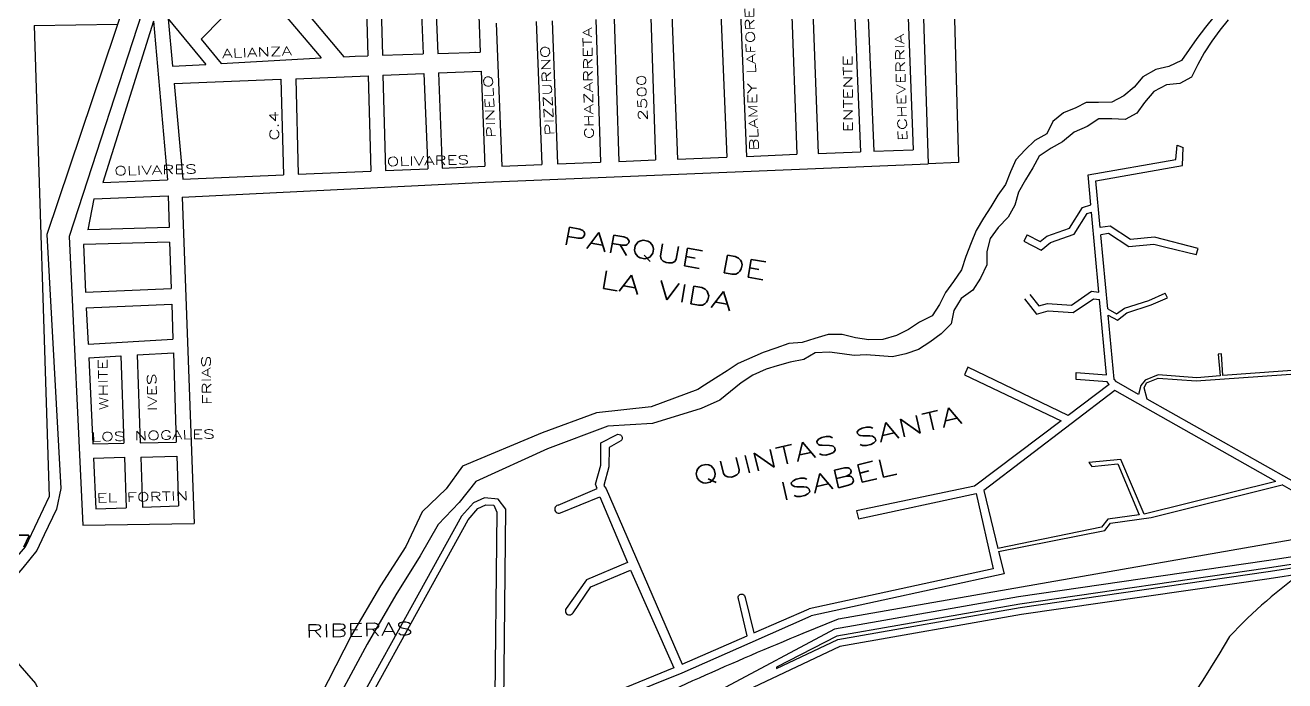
# Model space of a CAD drawing. Header units: millimetres. Extents: x 4374322 to 4409026, y 6503580 to 6534206.
# Drawn here: x 4382959 to 4384363, y 6520856 to 6521586 of the extents above; entities that cross this region are included whole.
import ezdxf

# ---------------------------------------------------------------- set-up
doc = ezdxf.new("R2010")
doc.units = ezdxf.units.MM
for name, color, linetype in [('CANAL', 252, 'Continuous'), ('FERROCARRIL', 252, 'VÍAS'), ('LINEA CALLE', 252, 'Continuous'), ('NOMBRE BARRIO', 8, 'Continuous'), ('NOMBRE CALLE', 252, 'Continuous')]:
    doc.layers.add(name, color=color, linetype=linetype)
doc.styles.add('ROMANS', font='romans')
doc.styles.add('S1', font='ROMANS')
doc.linetypes.add('VÍAS', pattern='A,3.81,[130,ltypeshp.shx,S=6.35,R=0,X=0,Y=0],3.81', length=7.62)

msp = doc.modelspace()

# ---------------------------------------------------------------- linework, layer by layer
at = {"layer": 'CANAL', "transparency": 33554687}
for p, q in [((4384283.7, 6521595.4), (4384274.4, 6521583.8)), ((4384299.6, 6521591.9), (4384290.4, 6521580.4)), ((4382968.6, 6521585.6), (4382985.4, 6521060.7)), ((4384274.4, 6521583.8), (4384264.8, 6521571.2)), ((4384290.4, 6521580.4), (4384281.2, 6521568.3)), ((4384256.1, 6521559.1), (4384247.4, 6521546.5)), ((4384264.8, 6521571.2), (4384256.1, 6521559.1)), ((4384281.2, 6521568.3), (4384273, 6521555.2)), ((4384247.4, 6521546.5), (4384233.4, 6521539.9)), ((4384273, 6521555.2), (4384265.9, 6521542.2)), ((4384218.8, 6521536.7), (4384204.4, 6521528.5)), ((4384233.4, 6521539.9), (4384218.8, 6521536.7)), ((4384265.9, 6521542.2), (4384258.8, 6521528.1)), ((4384194.7, 6521516.9), (4384183.3, 6521507.3)), ((4384204.4, 6521528.5), (4384194.7, 6521516.9)), ((4384230.7, 6521519.4), (4384216.7, 6521512.2)), ((4384245.9, 6521521), (4384230.7, 6521519.4)), ((4384258.8, 6521528.1), (4384245.9, 6521521)), ((4384183.3, 6521507.3), (4384169.9, 6521500.1)), ((4384216.7, 6521512.2), (4384206.5, 6521500)), ((4384115.9, 6521488.3), (4384104.1, 6521478.6)), ((4384129.9, 6521493.9), (4384115.9, 6521488.3)), ((4384141.2, 6521499.9), (4384129.9, 6521493.9)), ((4384155.1, 6521500), (4384141.2, 6521499.9)), ((4384169.9, 6521500.1), (4384155.1, 6521500)), ((4384197.8, 6521488), (4384184.9, 6521480.8)), ((4384206.5, 6521500), (4384197.8, 6521488)), ((4384104.1, 6521478.6), (4384097.5, 6521465.1)), ((4384155.3, 6521481.7), (4384142.4, 6521473)), ((4384170.1, 6521481.8), (4384155.3, 6521481.7)), ((4384184.9, 6521480.8), (4384170.1, 6521481.8)), ((4384097.5, 6521465.1), (4384084, 6521457.5)), ((4384127.9, 6521466.8), (4384115.1, 6521456.1)), ((4384142.4, 6521473), (4384127.9, 6521466.8)), ((4384073.2, 6521447.3), (4384063, 6521436.2)), ((4384084, 6521457.5), (4384073.2, 6521447.3)), ((4384102.2, 6521449), (4384088.8, 6521440.3)), ((4384115.1, 6521456.1), (4384102.2, 6521449)), ((4384063, 6521436.2), (4384056.9, 6521422.7)), ((4384088.8, 6521440.3), (4384081.7, 6521427.3)), ((4384056.9, 6521422.7), (4384051.3, 6521408.7)), ((4384081.7, 6521427.3), (4384073.5, 6521413.7)), ((4384051.3, 6521408.7), (4384042.7, 6521396.7)), ((4384073.5, 6521413.7), (4384065.9, 6521400.1)), ((4384042.7, 6521396.7), (4384035, 6521383.6)), ((4384065.9, 6521400.1), (4384061.9, 6521385.7)), ((4384035, 6521383.6), (4384026.9, 6521371.1)), ((4384061.9, 6521385.7), (4384054.3, 6521372.2)), ((4384026.9, 6521371.1), (4384018.8, 6521357.5)), ((4384054.3, 6521372.2), (4384043.1, 6521360.5)), ((4384018.8, 6521357.5), (4384013.2, 6521343.5)), ((4384034.4, 6521348.4), (4384030.4, 6521334)), ((4384043.1, 6521360.5), (4384034.4, 6521348.4)), ((4384013.2, 6521343.5), (4384007.2, 6521328.5)), ((4384030.4, 6521334), (4384030.5, 6521319.2)), ((4384007.2, 6521328.5), (4384002.2, 6521313.5)), ((4384030.5, 6521319.2), (4384023.4, 6521304.1)), ((4384002.2, 6521313.5), (4383993.5, 6521300.4)), ((4383993.5, 6521300.4), (4383984.4, 6521288.3)), ((4384014.8, 6521291), (4384001.9, 6521281.4)), ((4384023.4, 6521304.1), (4384014.8, 6521291)), ((4383984.4, 6521288.3), (4383977.8, 6521274.8)), ((4384001.9, 6521281.4), (4383993.8, 6521268.3)), ((4383977.8, 6521274.8), (4383969.6, 6521262.2)), ((4383993.8, 6521268.3), (4383990.8, 6521253.4)), ((4383955.6, 6521255.1), (4383943.2, 6521246.9)), ((4383969.6, 6521262.2), (4383955.6, 6521255.1)), ((4383990.8, 6521253.4), (4383979.6, 6521242.2)), ((4383838.8, 6521237.2), (4383824.7, 6521232.5)), ((4383853.9, 6521241.3), (4383838.8, 6521237.2)), ((4383869.2, 6521241.4), (4383853.9, 6521241.3)), ((4383884.1, 6521237.9), (4383869.2, 6521241.4)), ((4383898.9, 6521235.5), (4383884.1, 6521237.9)), ((4383914.7, 6521236.1), (4383898.9, 6521235.5)), ((4383929.8, 6521240.3), (4383914.7, 6521236.1)), ((4383943.2, 6521246.9), (4383929.8, 6521240.3)), ((4383979.6, 6521242.2), (4383967.2, 6521233.1)), ((4383781.4, 6521221.6), (4383753.4, 6521209.3)), ((4383795.5, 6521226.3), (4383781.4, 6521221.6)), ((4383810, 6521231.4), (4383795.5, 6521226.3)), ((4383824.7, 6521232.5), (4383810, 6521231.4)), ((4383839.4, 6521220.9), (4383826.5, 6521213.7)), ((4383855.2, 6521221.9), (4383839.4, 6521220.9)), ((4383869.3, 6521219.9), (4383855.2, 6521221.9)), ((4383954.3, 6521224.9), (4383940.2, 6521219.8)), ((4383967.2, 6521233.1), (4383954.3, 6521224.9)), ((4383753.4, 6521209.3), (4383741, 6521201.2)), ((4383811.3, 6521210.6), (4383796.8, 6521206.4)), ((4383826.5, 6521213.7), (4383811.3, 6521210.6)), ((4383882.6, 6521218.2), (4383869.3, 6521219.9)), ((4383896, 6521219), (4383882.6, 6521218.2)), ((4383910.8, 6521217.6), (4383896, 6521219)), ((4383925.6, 6521216.6), (4383910.8, 6521217.6)), ((4383940.2, 6521219.8), (4383925.6, 6521216.6)), ((4383728.1, 6521193), (4383715.7, 6521184.9)), ((4383741, 6521201.2), (4383728.1, 6521193)), ((4383769.7, 6521196.2), (4383756.8, 6521187.5)), ((4383784.7, 6521202.7), (4383769.7, 6521196.2)), ((4383796.8, 6521206.4), (4383784.7, 6521202.7)), ((4383715.7, 6521184.9), (4383708.6, 6521180.2)), ((4383756.8, 6521187.5), (4383733.1, 6521168.2)), ((4383733.1, 6521168.2), (4383712, 6521159.1))]:
    msp.add_line(p, q, dxfattribs=at)
msp.add_lwpolyline([(4382977.9, 6522574.5), (4383183.8, 6521999.5, -0.167912), (4383210.3, 6521869, -0.152326), (4383167.6, 6521752.1), (4383071.2, 6521615.8), (4382982.9, 6521352.8), (4382998.3, 6521069.8), (4382993.4, 6521046.9), (4382979.8, 6521018.3)], format="xyb", dxfattribs=at)
for points in [[(4383708.6, 6521180.2), (4383656.6, 6521160.8), (4383595.4, 6521154.1), (4383534.8, 6521131.9), (4383446, 6521094.8), (4383428.1, 6521069.7), (4383401.1, 6521044), (4383382.8, 6521005.4), (4383354.9, 6520961.7), (4383322.3, 6520906.7), (4383278.9, 6520821.4), (4383211.4, 6520734.4), (4383200, 6520651.1)], [(4383712, 6521159.1), (4383658, 6521142.5), (4383608, 6521139.4), (4383541, 6521114), (4383460.9, 6521077.6), (4383442.5, 6521054.5), (4383419.1, 6521029.8), (4383399.1, 6520994.9), (4383371.9, 6520951.7), (4383339.9, 6520896.5), (4383293.3, 6520810.6), (4383233.4, 6520730.3), (4383226.8, 6520664)], [(4382972.7, 6521033.8), (4382985.4, 6521060.7)], [(4382934.7, 6520976.7), (4382959.1, 6521005.1), (4382972.7, 6521033.8)], [(4382979.8, 6521018.3), (4382971.6, 6521000.9), (4382956, 6520981.6), (4382936.7, 6520959.1), (4382929.2, 6520945), (4382925.2, 6520927), (4382929, 6520900.9), (4382942.5, 6520884.5), (4382970.1, 6520852.6), (4382983, 6520825.4), (4382987.1, 6520797.3), (4382987.8, 6520753.8), (4382986.8, 6520735.5), (4382980.9, 6520700.3), (4382973.5, 6520677.4), (4382966.2, 6520662), (4382952.5, 6520641.7), (4382943.8, 6520625.3), (4382935.2, 6520603.1), (4382930.2, 6520580.8), (4382915.6, 6520552)]]:
    msp.add_lwpolyline(points, dxfattribs=at)
at = {"layer": 'FERROCARRIL', "ltscale": 0.3, "transparency": 33554687}
for points in [[(4378346.5, 6520095), (4381002.5, 6520286.7), (4382612.5, 6520402.9, 0.074404), (4382938.9, 6520502.9), (4383335.4, 6520688, -0.013028), (4383596.1, 6520806, -0.015864), (4383825.9, 6520908.7), (4383865.3, 6520924.7), (4384438.8, 6521025.2), (4386238.2, 6521340.6)], [(4384487, 6521033.6, 0.108536), (4384301.2, 6520905.1, -0.019282), (4384198.9, 6520748.9)]]:
    msp.add_lwpolyline(points, format="xyb", dxfattribs=at)
at = {"layer": 'LINEA CALLE', "transparency": 33554687}
for p, q in [((4383676.5, 6521671.5), (4383685.7, 6521436.9)), ((4383730.8, 6521673.1), (4383740.9, 6521439.1)), ((4383752.6, 6521673.8), (4383762.8, 6521439.9)), ((4383810.6, 6521675.5), (4383818.8, 6521442.2)), ((4383957, 6521678.6), (4383965.3, 6521431.5)), ((4383337.8, 6521658), (4383340.5, 6521552)), ((4383354.1, 6521662), (4383356.9, 6521552.5)), ((4383398, 6521663.3), (4383402.3, 6521554)), ((4383414.3, 6521663.8), (4383418.6, 6521554.5)), ((4383461.5, 6521665.2), (4383465.9, 6521556)), ((4383217, 6521634), (4383154.9, 6521570.3)), ((4383217, 6521634), (4383288.7, 6521549.5)), ((4383093.7, 6521614.6), (4383007.8, 6521350.5)), ((4383836.7, 6521601.3), (4383842.4, 6521443.1)), ((4383883.2, 6521602.6), (4383889.9, 6521445)), ((4383898, 6521603.1), (4383904.7, 6521445.6)), ((4383942.4, 6521604.4), (4383948.5, 6521447.3)), ((4383994, 6521605.6), (4383998.9, 6521432.9)), ((4383101.8, 6521590.5), (4383045.1, 6521410.8)), ((4383101.8, 6521590.5), (4383117.4, 6521413.9)), ((4383118.2, 6521593.1), (4383123, 6521540.4)), ((4383118.2, 6521593.1), (4383160.2, 6521542.4)), ((4383274.4, 6521597.7), (4383314, 6521550.8)), ((4383483.7, 6521588.4), (4383490.1, 6521429.1)), ((4383528.1, 6521590), (4383534.4, 6521430.8)), ((4383545.9, 6521590.7), (4383552.2, 6521431.5)), ((4383594.7, 6521592.4), (4383599.8, 6521433.4)), ((4383615, 6521593.2), (4383620.2, 6521434.3)), ((4383655.9, 6521594.7), (4383661.3, 6521435.9)), ((4383154.9, 6521570.3), (4383177.2, 6521543.4)), ((4383177.2, 6521543.4), (4383288.7, 6521549.5)), ((4383314, 6521550.8), (4383326.6, 6521551.5)), ((4383326.6, 6521551.5), (4383340.5, 6521552)), ((4383356.9, 6521552.5), (4383402.3, 6521554)), ((4383418.6, 6521554.5), (4383465.9, 6521556)), ((4383459.7, 6521555.8), (4383460.8, 6521555.8)), ((4383123, 6521540.4), (4383160.2, 6521542.4)), ((4383357.5, 6521530.3), (4383403.2, 6521532.1)), ((4383357.5, 6521530.3), (4383360.2, 6521424.2)), ((4383403.2, 6521532.1), (4383407.4, 6521426.1)), ((4383419.4, 6521532.8), (4383466.8, 6521534.7)), ((4383419.4, 6521532.8), (4383423.6, 6521426.8)), ((4383466.8, 6521534.7), (4383471.1, 6521428.8)), ((4383124.8, 6521521.1), (4383243.8, 6521525.8)), ((4383124.8, 6521521.1), (4383134.4, 6521414.6)), ((4383243.8, 6521525.8), (4383246.5, 6521419.3)), ((4383260.2, 6521526.4), (4383341.1, 6521529.7)), ((4383260.2, 6521526.4), (4383263, 6521420)), ((4383341.1, 6521529.7), (4383343.8, 6521423.5)), ((4383904.7, 6521445.6), (4383948.5, 6521447.3)), ((4383471.8, 6521411), (4383965.3, 6521431.5)), ((4383552.2, 6521431.5), (4383599.8, 6521433.4)), ((4383620.2, 6521434.3), (4383661.3, 6521435.9)), ((4383685.7, 6521436.9), (4383740.9, 6521439.1)), ((4383762.8, 6521439.9), (4383818.8, 6521442.2)), ((4383842.4, 6521443.1), (4383889.9, 6521445)), ((4383844.2, 6521443.2), (4383844.2, 6521443.2)), ((4383998.9, 6521432.9), (4383965.3, 6521431.5)), ((4383134.4, 6521414.6), (4383246.5, 6521419.3)), ((4383263, 6521420), (4383343.8, 6521423.5)), ((4383360.2, 6521424.2), (4383407.4, 6521426.1)), ((4383423.6, 6521426.8), (4383471.1, 6521428.8)), ((4383490.1, 6521429.1), (4383534.4, 6521430.8)), ((4383045.1, 6521410.8), (4383117.4, 6521413.9)), ((4383133.7, 6521394.4), (4383471.8, 6521411)), ((4383035.2, 6521392.6), (4383028.5, 6521358.1)), ((4383035.2, 6521392.6), (4383118, 6521396.1)), ((4383118, 6521396.1), (4383119.2, 6521360.7)), ((4383133.7, 6521394.4), (4383146.9, 6521030.9)), ((4383007.8, 6521350.5), (4383023.1, 6521029)), ((4383119.2, 6521360.7), (4383028.5, 6521358.1)), ((4383119.7, 6521344.4), (4383023.5, 6521341.7)), ((4383023.5, 6521341.7), (4383026, 6521288.6)), ((4383119.7, 6521344.4), (4383121.4, 6521292.7)), ((4383026, 6521288.6), (4383121.4, 6521292.7)), ((4383026.8, 6521271.2), (4383122, 6521275.4)), ((4383026.8, 6521271.2), (4383028.8, 6521230.9)), ((4383122, 6521275.4), (4383123.3, 6521236.4)), ((4383028.8, 6521230.9), (4383123.3, 6521236.4)), ((4383083.3, 6521218.8), (4383123.8, 6521221.1)), ((4383123.8, 6521221.1), (4383127.1, 6521121.7)), ((4383029.5, 6521215.6), (4383065.2, 6521217.7)), ((4383029.5, 6521215.6), (4383034.1, 6521119.7)), ((4383065.2, 6521217.7), (4383068.8, 6521120.5)), ((4383083.3, 6521218.8), (4383086.9, 6521120.9)), ((4383034.1, 6521119.7), (4383068.8, 6521120.5)), ((4383086.9, 6521120.9), (4383127.1, 6521121.7)), ((4383034.8, 6521103.9), (4383069.4, 6521104.7)), ((4383034.8, 6521103.9), (4383037.5, 6521047.4)), ((4383069.4, 6521104.7), (4383071.4, 6521048.6)), ((4383087.5, 6521105), (4383127.6, 6521105.9)), ((4383087.5, 6521105), (4383089.5, 6521049.3)), ((4383127.6, 6521105.9), (4383129.4, 6521050.7)), ((4383037.5, 6521047.4), (4383071.4, 6521048.6)), ((4383089.5, 6521049.3), (4383129.4, 6521050.7)), ((4383023.1, 6521029), (4383146.9, 6521030.9))]:
    msp.add_line(p, q, dxfattribs=at)
for points in [[(4382968.6, 6521585.6), (4383061.6, 6521587.2)], [(4384146.6, 6521386), (4384143.5, 6521419.2), (4384241.2, 6521436.5), (4384242.8, 6521452.3), (4384249.6, 6521449.6)], [(4384157, 6521360.6), (4384152.2, 6521412.6), (4384248.6, 6521429.7), (4384249.6, 6521449.6)], [(4384071.9, 6521345.3), (4384091, 6521335.4), (4384101.5, 6521344), (4384128.1, 6521353.3), (4384142.3, 6521376.3), (4384147.3, 6521377.9)], [(4384075.7, 6521352.4), (4384090, 6521344.9), (4384097.5, 6521351), (4384122.8, 6521359.9), (4384137.1, 6521383.1), (4384146.6, 6521386)], [(4384155.5, 6521288.6), (4384147.3, 6521377.9)], [(4384264.1, 6521330.2), (4384266.1, 6521337.1), (4384217.4, 6521349.9), (4384190.8, 6521347.2), (4384167.9, 6521362.1), (4384157, 6521360.6)], [(4384075.7, 6521352.4), (4384071.9, 6521345.3)], [(4384264.1, 6521330.2), (4384230, 6521338.5), (4384216.8, 6521341.8), (4384188.8, 6521339), (4384166.1, 6521353.8), (4384157.7, 6521352.6)], [(4384165.3, 6521269.9), (4384157.7, 6521352.6)], [(4384072.4, 6521281.1), (4384085.8, 6521264.3), (4384098.9, 6521268), (4384127, 6521265.9), (4384149.3, 6521281.3), (4384156.3, 6521280.5)], [(4384078.6, 6521286.1), (4384088.7, 6521273.4), (4384098.1, 6521276.1), (4384124.8, 6521274.1), (4384147.2, 6521289.6), (4384155.5, 6521288.6)], [(4384166.9, 6521185.9), (4384164.6, 6521188.7), (4384130.1, 6521191.4), (4384130.1, 6521199), (4384164, 6521196.7), (4384156.3, 6521280.5)], [(4384165.3, 6521269.9), (4384175.2, 6521264.5), (4384184.1, 6521271), (4384211.2, 6521279.4), (4384229.5, 6521287.6), (4384229.5, 6521287.6)], [(4384165.9, 6521263), (4384176.1, 6521257.4), (4384186.8, 6521265.7), (4384213.6, 6521274.5), (4384231.8, 6521282.3), (4384229.5, 6521287.6)], [(4384157.3, 6521267.7), (4384157.5, 6521267.6)], [(4384175, 6521188.8), (4384172.5, 6521191.7), (4384165.9, 6521263)], [(4384209.3, 6521169.5), (4384206.1, 6521182.2), (4384208.6, 6521187.6), (4384221.7, 6521193), (4384263.8, 6521189.8), (4384438.3, 6521202), (4384438.1, 6521205.8), (4384393.4, 6521203.2), (4384391.2, 6521228.8), (4384379.3, 6521229.2), (4384380.4, 6521226.2), (4384389, 6521225.9), (4384391.4, 6521202.9), (4384293.6, 6521195.8), (4384292.1, 6521219.9), (4384288.6, 6521219.6), (4384290.7, 6521195.3), (4384264.5, 6521193.2), (4384221.5, 6521196.5), (4384207.1, 6521190.8), (4384202.4, 6521184.7), (4384199.7, 6521174.8)], [(4384121.1, 6521151.3), (4384009.3, 6521205), (4384005.7, 6521196.5), (4384113.4, 6521145.5)], [(4384352.9, 6521077.8), (4384173.4, 6521179.1), (4384027.1, 6521067.7), (4384042.8, 6521003.3)], [(4384166.9, 6521185.9), (4384121.1, 6521151.3)], [(4384199.7, 6521174.8), (4384175, 6521188.8)], [(4384475.5, 6521067.3), (4384393.9, 6521065.5), (4384209.3, 6521169.5)], [(4384113.4, 6521145.5), (4384016.9, 6521072.7), (4384017, 6521072.6)], [(4384352.9, 6521077.8), (4384206.1, 6521041.3), (4384180.1, 6521102.3), (4384144.3, 6521099), (4384147.5, 6521094.5), (4384176.7, 6521097.3), (4384200.5, 6521040.5), (4384165.6, 6521035.8), (4384158.3, 6521026.9), (4384042.8, 6521003.3)], [(4384017, 6521072.6), (4383885.3, 6521045), (4383887.6, 6521036), (4384018.8, 6521064.3)], [(4384043.7, 6520999.7), (4384162.1, 6521023.2), (4384168.3, 6521031.4), (4384213.8, 6521037.6), (4384359.7, 6521074)], [(4384475.8, 6521055.3), (4384393.7, 6521054.8), (4384359.7, 6521074)], [(4383494.5, 6521046.9), (4383485.9, 6521057.9), (4383470.6, 6521059.6), (4383458.4, 6521054), (4383445.1, 6521039.2), (4383277.6, 6520736.2), (4383273.7, 6520723.3), (4383273.2, 6520703.8), (4383285.7, 6520699.2), (4383294.9, 6520698.9), (4383298.2, 6520699.5), (4383482.4, 6520782.5), (4383493.7, 6520787.6), (4383499.2, 6520787.5), (4383658.6, 6520851.5), (4383691.1, 6520864.6), (4383766.8, 6520898.2), (4383834.7, 6520928.3)], [(4384018.8, 6521064.3), (4384037.7, 6520980.5), (4383832.7, 6520935.9)], [(4384564.7, 6521023.6), (4384342.3, 6520989.3), (4384065.9, 6520949.2), (4383860.8, 6520913.2), (4383734.2, 6520845.6), (4383312.7, 6520652.5), (4383303.9, 6520648.4), (4383300.1, 6520639), (4383273.6, 6520574)], [(4384043.7, 6520999.7), (4384049.8, 6520974.8), (4383834.7, 6520928.3)]]:
    msp.add_lwpolyline(points, dxfattribs=at)
for points in [[(4383552.6, 6521051.5), (4383596.1, 6521069.8), (4383594.5, 6521074.9), (4383600.4, 6521095.9), (4383600.3, 6521120.8), (4383617.8, 6521129.9, -0.870118), (4383622.7, 6521122.9), (4383609.5, 6521115.5), (4383609.4, 6521094), (4383603.8, 6521073.3), (4383606.1, 6521069.5), (4383691, 6520874.3), (4383763.3, 6520905.7), (4383753.8, 6520946.9, -1.245203), (4383761.2, 6520948.6), (4383771, 6520909.1), (4383771, 6520909.1), (4383832.7, 6520935.9)], [(4383552.6, 6521051.5, 1.091046), (4383555.4, 6521042.7), (4383599.1, 6521060.5), (4383629.9, 6520987.7), (4383584.3, 6520968.4), (4383561.6, 6520936.2, 1.053617), (4383569.4, 6520931.6), (4383589.2, 6520960.4), (4383633.5, 6520978.9), (4383681.7, 6520870.2), (4383513, 6520801.2), (4383492, 6520795.6), (4383494.5, 6521046.9)], [(4382957.3, 6521005.1), (4382962.7, 6521016.7, 0.550498), (4382961.8, 6521018.1), (4382927.4, 6521018.1), (4382961.8, 6521018.1, -0.550498), (4382962.7, 6521016.7), (4382957.3, 6521005.1)], [(4384790.1, 6520462.5), (4384476.4, 6520531.1), (4384578.2, 6521001.3, 0.525979), (4384574.8, 6521004.9), (4384345.2, 6520969.5), (4384069.1, 6520929.5), (4383866.9, 6520894), (4383742.7, 6520835.4), (4383738.4, 6520833.4, 0.319645), (4383733.8, 6520822.8, -0.345737), (4383724.4, 6520804, 0.299691), (4383718.8, 6520794.5), (4383720.6, 6520774, 0.138261), (4383721.4, 6520772.6, -0.150261), (4383722.7, 6520769.6), (4383728.6, 6520705.7)]]:
    msp.add_lwpolyline(points, format="xyb", dxfattribs=at)
for points in [[(4383452.5, 6521035.1), (4383463.3, 6521047.5), (4383472, 6521051.7), (4383480.9, 6521051.5), (4383484.5, 6521043.6), (4383481.9, 6520805.4), (4383483.6, 6520791.8), (4383466.1, 6520785.2), (4383427.1, 6520779.4), (4383382.2, 6520778.2, 1.359892), (4383380.9, 6520769.3), (4383423.1, 6520770.6), (4383423.3, 6520765), (4383295.1, 6520707.4), (4383287.3, 6520707.6), (4383281.9, 6520709.7), (4383282.2, 6520722), (4383285.5, 6520732.9)], [(4383796, 6520869.6), (4383864.4, 6520901.6), (4384067.8, 6520937.4), (4384344.1, 6520977.4), (4384578.9, 6521013.6, 0.310634), (4384581.3, 6521015.9), (4384581.8, 6521018.1), (4384343.5, 6520981.4), (4384067.2, 6520941.3), (4383863.2, 6520905.5), (4383796, 6520870.9)]]:
    msp.add_lwpolyline(points, format="xyb", close=True, dxfattribs=at)

# ---------------------------------------------------------------- texts
at = {"layer": 'NOMBRE BARRIO', "transparency": 33554687, "style": 'ROMANS', "width": 1.5}
for s, rotation, p in [('PARQUE DE', 349.965, (4383556.8, 6521342.2)), ('LA VIDA', 349.965, (4383598.1, 6521293.7)), ('QUINTAS SANTA ', 13.1057, (4383705.8, 6521073.4)), ('ISABEL', 13.1057, (4383802.6, 6521056.3))]:
    msp.add_text(s, height=20, rotation=rotation, dxfattribs=at).set_placement(p)
at = {"layer": 'NOMBRE BARRIO', "linetype": 'Continuous', "transparency": 33554687, "style": 'S1', "width": 1.5}
msp.add_text('RIBERAS ', height=14.54, rotation=1.393, dxfattribs=at).set_placement((4383271.3, 6520903.8))
at = {"layer": 'NOMBRE CALLE', "linetype": 'Continuous', "transparency": 33554687, "style": 'S1', "width": 1.5}
for s, rotation, p in [('BLAMEY LAFORE', 91.9747, (4383776.2, 6521446.5)), ('CHAZARRETA', 90.9939, (4383592.3, 6521459.1)), ('ECHEVERRIA', 91.8184, (4383941.8, 6521457.1)), ('ALIANZA', 2.3659, (4383178.5, 6521549.4)), ('PIZZURNO', 93.1198, (4383548.3, 6521463.5)), ('ENTENTE', 90.1476, (4383880.8, 6521466.8)), ('PINELO', 93.1198, (4383483.2, 6521460.6)), ('2500', 92.4221, (4383652.3, 6521479.8)), ('C.4', 91.393, (4383241.5, 6521457.7)), ('OLIVARES', 1.393, (4383361.7, 6521429)), ('OLIVARES', 1.393, (4383058.1, 6521418.7)), ('WHITE', 91.393, (4383051.3, 6521157.2)), ('FRIAS', 91.393, (4383166.4, 6521163.2)), ('IVES', 91.393, (4383105.5, 6521156.3)), ('LOS NOGALES', 1.393, (4383032.5, 6521122.4)), ('EL FORTIN', 1.393, (4383038.4, 6521054.4))]:
    msp.add_text(s, height=10, rotation=rotation, dxfattribs=at).set_placement(p)

doc.saveas('drawing.dxf')
